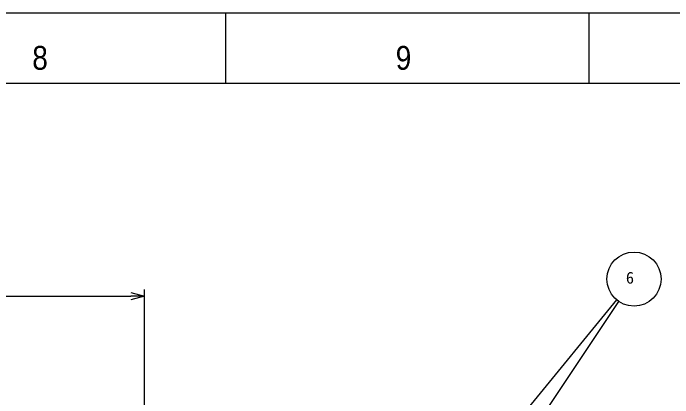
# Model space of a CAD drawing. Units: millimetres at full size. Extents: x -19442 to 19442, y -5866 to 5866.
# Drawn here: x 15601.6 to 15967.1, y -695 to -481.7 of the extents above; entities that cross this region are included whole.
import ezdxf
from ezdxf.enums import TextEntityAlignment as Align

# ---------------------------------------------------------------- set-up
doc = ezdxf.new("R2010")
doc.units = ezdxf.units.MM
doc.header["$LTSCALE"] = 3.6
for name, color, linetype, lineweight in [('0-5_08_DIM', 3, 'Continuous', 9), ('0-6_0', 2, 'Continuous', 9), ('1-2_Defpoints', 134, 'Continuous', 9), ('1-3_99_図枠', 134, 'Continuous', 9)]:
    doc.layers.add(name, color=color, linetype=linetype, lineweight=lineweight)
doc.styles.add('ＭＳ ゴシック', font='')
doc.styles.add('ＭＳ Ｐゴシック', font='')
doc.styles.get('ＭＳ ゴシック').set_extended_font_data('MS Gothic')
doc.styles.get('ＭＳ Ｐゴシック').set_extended_font_data('MS PGothic')

# ---------------------------------------------------------------- blocks, each defined once
blk = doc.blocks.new('_Open30')
at = {"layer": '0-5_08_DIM', "color": 4}
blk.add_line((0, 0), (-1, 0), dxfattribs=at)
blk.add_lwpolyline([(-1, 0.26795), (0, 0), (-1, -0.26795)], dxfattribs=at)
blk = doc.blocks.new('AM_BALLOON1')
at = {"layer": '0-5_08_DIM'}
blk.add_circle((0, 0), 5, dxfattribs=at)

msp = doc.modelspace()

# ---------------------------------------------------------------- linework, layer by layer
at = {"layer": '0-5_08_DIM'}
for p, q in [((15674.328, -728.135), (15674.328, -634.886)), ((15181.828, -638.636), (15666.828, -638.636)), ((15887.227, -700.587), (15936.196, -640.698)), ((15897.995, -700.416), (15937.309, -641.611))]:
    msp.add_line(p, q, dxfattribs=at)
at = {"layer": '1-2_Defpoints'}
msp.add_lwpolyline([(14108.128, -2190.619), (16525.05, -2190.619), (16525.05, -481.684), (14108.128, -481.684)], close=True, dxfattribs=at)
at = {"layer": '1-3_99_図枠'}
for p, q in [((15719.41, -520.688), (15719.41, -481.684)), ((15920.82, -520.688), (15920.82, -481.684)), ((15920.82, -520.688), (15920.82, -481.684))]:
    msp.add_line(p, q, dxfattribs=at)
msp.add_lwpolyline([(14225.02, -2151.79), (16486.046, -2151.79), (16486.046, -520.688), (14225.02, -520.688)], close=True, dxfattribs=at)

# ---------------------------------------------------------------- block references
at = {"layer": '0-5_08_DIM'}
for name, p, xscale, yscale in [('AM_BALLOON1', (15945.646, -629.141), 3, 3), ('AM_BALLOON1', (15945.646, -629.141), 3, 3), ('_Open30', (15674.328, -638.636), 7.5, 7.5)]:
    msp.add_blockref(name, p, dxfattribs=dict(at, xscale=xscale, yscale=yscale))

# ---------------------------------------------------------------- texts
at = {"layer": '0-6_0', "color": 134, "style": 'ＭＳ ゴシック'}
msp.add_text('6', height=6.598, dxfattribs=at).set_placement((15941.146, -633.641), align=Align.BOTTOM_LEFT)
msp.add_text('6', height=6.598, dxfattribs=at).set_placement((15941.146, -633.641), align=Align.BOTTOM_LEFT)
at = {"layer": '1-3_99_図枠', "style": 'ＭＳ Ｐゴシック', "width": 0.9}
for s, p in [('8', (15612.158, -517.006)), ('9', (15813.568, -517.006))]:
    msp.add_text(s, height=13.2, dxfattribs=at).set_placement(p, align=Align.BOTTOM_LEFT)

doc.saveas('drawing.dxf')
